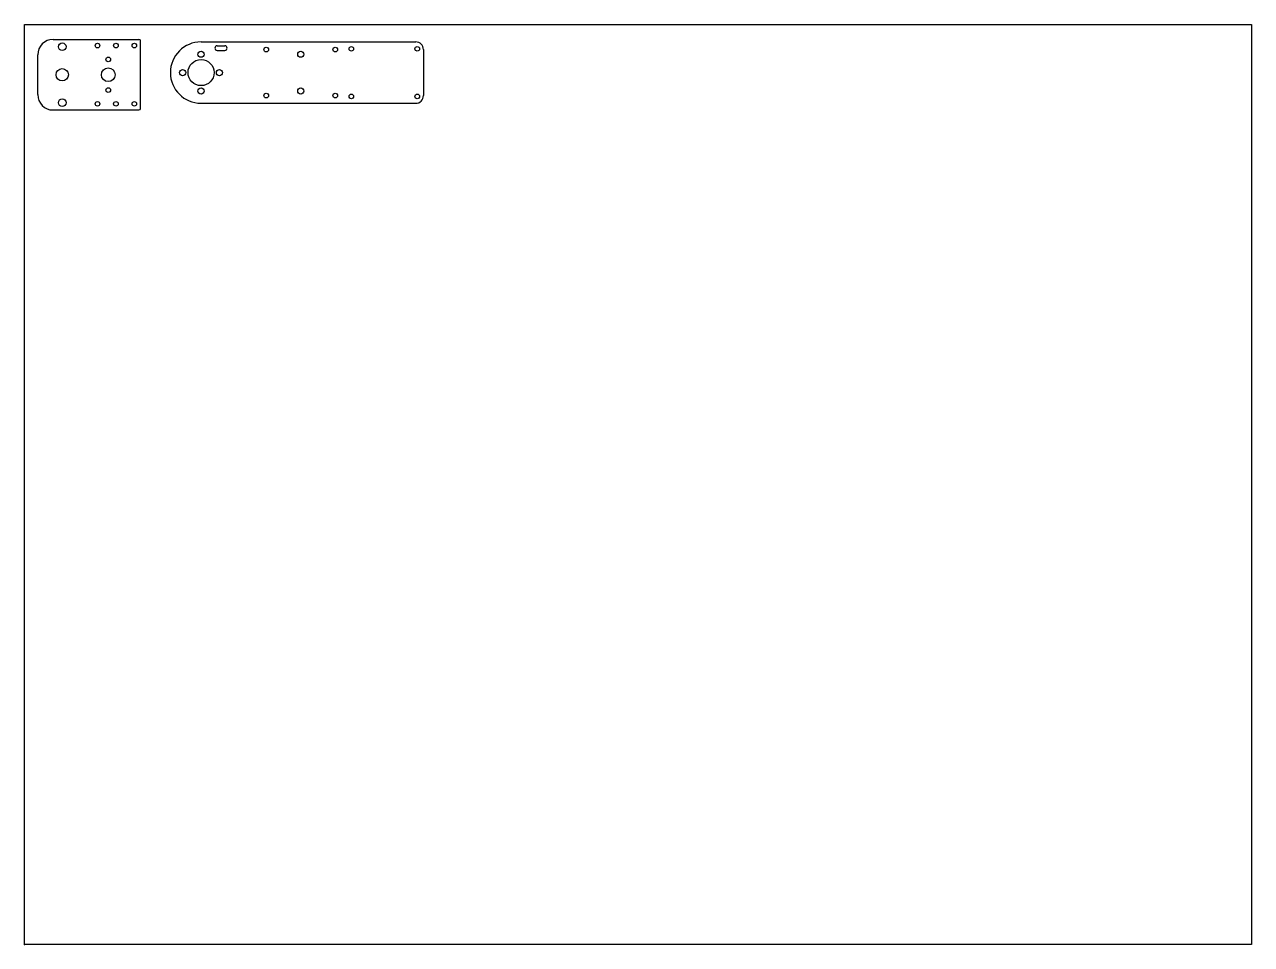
# Model space of a CAD drawing. Header units: millimetres. Extents: x 0 to 800, y 0 to 600.
import ezdxf

# ---------------------------------------------------------------- set-up
doc = ezdxf.new("R2010")
doc.units = ezdxf.units.MM
doc.header["$PDSIZE"] = -1

msp = doc.modelspace()

# ---------------------------------------------------------------- linework, layer by layer
at = {"color": 7, "linetype": 'Continuous', "lineweight": 25}
for p, q in [((18.6, 590.27), (74.6, 590.27)), ((75.6, 545.27), (75.6, 589.27)), ((115.09, 588.64), (255.09, 588.64)), ((125.61, 586.14), (130.61, 586.14)), ((8.6, 554.27), (8.6, 580.27)), ((125.61, 583.14), (130.61, 583.14)), ((260.09, 583.64), (260.09, 553.64)), ((18.6, 544.27), (74.6, 544.27)), ((115.09, 548.64), (255.09, 548.64))]:
    msp.add_line(p, q, dxfattribs=at)
msp.add_lwpolyline([(0, 600), (800, 600), (800, 0), (0, 0)], close=True)
for centre, radius in [((24.6, 585.52), 2.5), ((180.09, 580.64), 2), ((180.09, 556.64), 2), ((24.6, 549.02), 2.5)]:
    msp.add_circle(centre, radius, dxfattribs=at)
for centre, radius in [((47.6, 586.27), 1.5), ((59.6, 586.27), 1.5), ((71.6, 586.27), 1.5), ((157.59, 583.64), 1.5), ((202.59, 583.64), 1.5), ((213.09, 584.14), 1.5), ((256.09, 584.14), 1.5), ((54.6, 577.27), 1.5), ((115.09, 568.64), 8.5), ((115.09, 580.64), 2), ((24.6, 567.27), 4), ((54.6, 567.27), 4.5), ((103.09, 568.64), 2), ((127.09, 568.64), 2), ((54.6, 557.27), 1.5), ((115.09, 556.64), 2), ((157.59, 553.64), 1.5), ((202.59, 553.64), 1.5), ((213.09, 553.14), 1.5), ((256.09, 553.14), 1.5), ((47.6, 548.27), 1.5), ((59.6, 548.27), 1.5), ((71.6, 548.27), 1.5)]:
    msp.add_circle(centre, radius)
for centre, radius, start, end in [((18.6, 580.27), 10, 90, 180), ((74.6, 589.27), 1, 0, 90), ((115.09, 568.64), 20, 90, 270), ((125.61, 584.64), 1.5, 90, 270), ((130.61, 584.64), 1.5, 270, 90), ((255.09, 583.64), 5, 0, 90), ((18.6, 554.27), 10, 180, 270), ((255.09, 553.64), 5, 270, 0), ((74.6, 545.27), 1, 270, 0)]:
    msp.add_arc(centre, radius, start, end, dxfattribs=at)
msp.add_point((0, 0))

doc.saveas('drawing.dxf')
